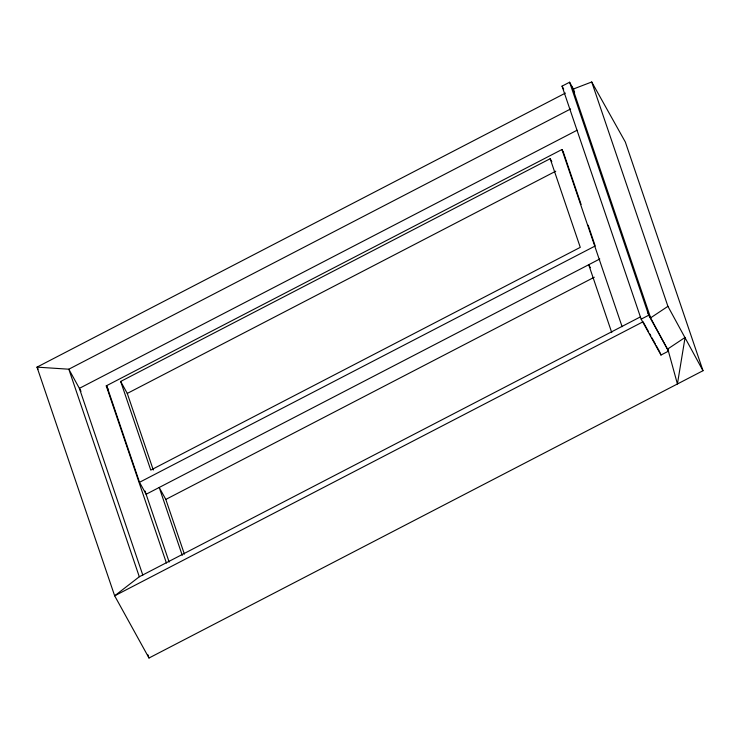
<?xml version="1.0" encoding="UTF-8"?>
<svg xmlns="http://www.w3.org/2000/svg" width="740" height="740" viewBox="0 0 740 740"><rect width="100%" height="100%" fill="white"/><g stroke="black" fill="none" stroke-linecap="round" stroke-linejoin="round"><path stroke-width="1.11" d="M640.072 317.062L139.305 576.765L114.663 595.811L148.999 658.017L703 370.712L625.337 142.024L591.732 81.983L572.973 89.17L574.629 92.176M591.732 81.983L667.924 306.341L650.627 317.849L572.233 87.006M647.99 313.066L668.535 351.121L660.977 355.034L641.164 319.153L562.039 86.145L569.596 82.223L573.898 90.021M565.416 93.092L37 367.132L114.663 595.811L643.069 321.771L648.61 331.807M570.614 108.965L68.82 369.204L37 367.132L38.11 369.14M577.08 130.24L79.383 388.352L142.82 575.146M166.417 563.02L106.255 385.855L561.938 149.526L563.584 152.496M550.172 158.712L580.271 247.354L150.775 470.104L120.676 381.452L550.172 158.712L551.818 161.709M153.291 470.02L127.28 393.421L555.749 171.208M599.788 258.982L146.122 494.255L139.518 482.295L595.201 245.976L588.152 225.21M184.399 554.149L165.815 499.426L594.285 277.223M641.164 319.153L648.721 315.231L569.596 82.223M562.039 86.145L563.686 89.133M667.924 306.341L703 370.712M648.721 315.231L668.535 351.121M649.72 333.814L650.821 335.821M651.931 337.829L655.261 343.841M656.362 345.848L659.692 351.87M590.363 267.714L588.707 264.726L611.749 332.575M120.676 381.452L127.28 393.421M106.255 385.855L108.447 389.814M165.815 499.426L159.211 487.466L182.253 555.315M81.021 391.321L68.82 369.204L139.305 576.765M660.237 352.878L660.977 355.034M563.279 151.978L581.094 204.444M561.938 149.526L622.109 326.692M145.022 491.018L169.146 562.058M106.856 386.123L139.518 482.295M147.889 654.734L148.999 658.017M685.092 337.44L677.415 383.977L667.795 348.956L685.092 337.44"/></g></svg>
